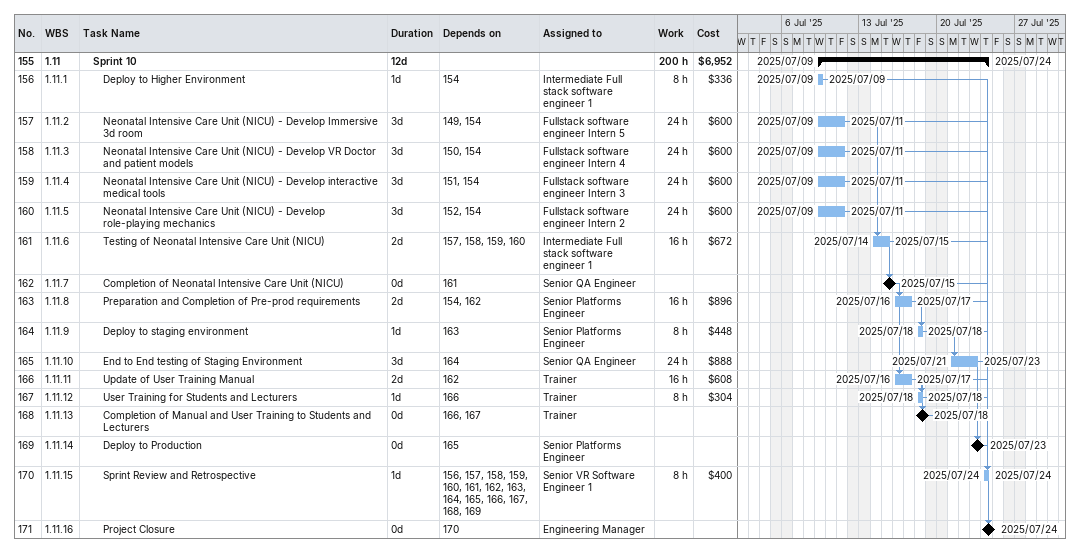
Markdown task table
| ID | WBS | Task | Duration | Start | Finish | Predecessors | Resources | Work (h) | Cost ($) |
|---|---|---|---|---|---|---|---|---|---|
| 155 | 1.11 | **Sprint 10** | 12d | 2025-07-09 | 2025-07-24 |  |  | 200 | 6952 |
| 156 | 1.11.1 | Deploy to Higher Environment | 1d | 2025-07-09 | 2025-07-09 | 154 | Intermediate Full stack software engineer 1 | 8 | 336 |
| 157 | 1.11.2 | Neonatal Intensive Care Unit (NICU) - Develop Immersive 3d room | 3d | 2025-07-09 | 2025-07-11 | 149, 154 | Fullstack software engineer Intern 5 | 24 | 600 |
| 158 | 1.11.3 | Neonatal Intensive Care Unit (NICU) - Develop VR Doctor and patient models | 3d | 2025-07-09 | 2025-07-11 | 150, 154 | Fullstack software engineer Intern 4 | 24 | 600 |
| 159 | 1.11.4 | Neonatal Intensive Care Unit (NICU) - Develop interactive medical tools | 3d | 2025-07-09 | 2025-07-11 | 151, 154 | Fullstack software engineer Intern 3 | 24 | 600 |
| 160 | 1.11.5 | Neonatal Intensive Care Unit (NICU) - Develop role-playing mechanics | 3d | 2025-07-09 | 2025-07-11 | 152, 154 | Fullstack software engineer Intern 2 | 24 | 600 |
| 161 | 1.11.6 | Testing of Neonatal Intensive Care Unit (NICU) | 2d | 2025-07-14 | 2025-07-15 | 157, 158, 159, 160 | Intermediate Full stack software engineer 1 | 16 | 672 |
| 162 | 1.11.7 | Completion of Neonatal Intensive Care Unit (NICU) | 0d | 2025-07-15 | 2025-07-15 | 161 | Senior QA Engineer |  |  |
| 163 | 1.11.8 | Preparation and Completion of Pre-prod requirements | 2d | 2025-07-16 | 2025-07-17 | 154, 162 | Senior Platforms Engineer | 16 | 896 |
| 164 | 1.11.9 | Deploy to staging environment | 1d | 2025-07-18 | 2025-07-18 | 163 | Senior Platforms Engineer | 8 | 448 |
| 165 | 1.11.10 | End to End testing of Staging Environment | 3d | 2025-07-21 | 2025-07-23 | 164 | Senior QA Engineer | 24 | 888 |
| 166 | 1.11.11 | Update of User Training Manual | 2d | 2025-07-16 | 2025-07-17 | 162 | Trainer | 16 | 608 |
| 167 | 1.11.12 | User Training for Students and Lecturers | 1d | 2025-07-18 | 2025-07-18 | 166 | Trainer | 8 | 304 |
| 168 | 1.11.13 | Completion of Manual and User Training to Students and Lecturers | 0d | 2025-07-18 | 2025-07-18 | 166, 167 | Trainer |  |  |
| 169 | 1.11.14 | Deploy to Production | 0d | 2025-07-23 | 2025-07-23 | 165 | Senior Platforms Engineer |  |  |
| 170 | 1.11.15 | Sprint Review and Retrospective | 1d | 2025-07-24 | 2025-07-24 | 156, 157, 158, 159, 160, 161, 162, 163, 164, 165, 166, 167, 168, 169 | Senior VR Software Engineer 1 | 8 | 400 |
| 171 | 1.11.16 | Project Closure | 0d | 2025-07-24 | 2025-07-24 | 170 | Engineering Manager |  |  |
